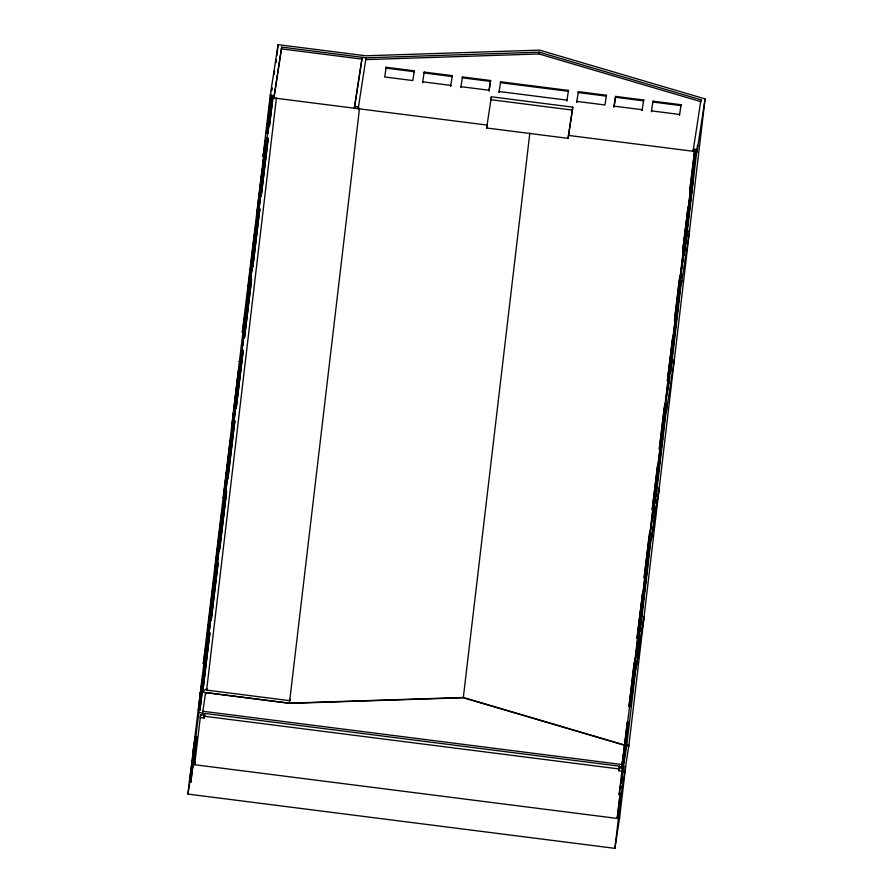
<?xml version="1.0" encoding="UTF-8"?>
<svg xmlns="http://www.w3.org/2000/svg" width="893" height="893" viewBox="0 0 893 893"><rect width="100%" height="100%" fill="white"/><g stroke="black" fill="none" stroke-linecap="round" stroke-linejoin="round"><path stroke-width="1.34" d="M204.743 713.451L204.53 715.237L200.635 714.746L200.211 717.537L204.106 718.028L204.743 713.451L619.508 766.161L619.295 767.947L621.74 766.317L625.636 766.808L619.619 817.832L614.897 848.35L187.921 794.089L204.106 661.836M203.303 663.532L205.825 647.213L207.299 647.392L204.776 663.722L203.303 663.532L243.287 329.227M242.327 332.263L244.861 315.943L246.334 316.122L243.8 332.453L242.327 332.263L263.826 154.958M263.022 156.655L265.545 140.335L267.018 140.514L264.495 156.844L263.022 156.655L270.199 95.707L278.103 44.65L365.706 55.779L539.606 50.131L705.079 98.911L628.806 746.269M196.784 736.692L194.25 753.011L192.776 752.832L195.31 736.502L196.784 736.692L190.801 782.257L189.338 782.067L193.424 752.453M193.736 749.796L195.31 736.502M199.898 710.27L203.883 678.3L199.898 710.27L198.425 710.091L200.534 692.242M200.858 689.496L201.338 685.377M204.419 659.168L205.825 647.213M206.752 639.421L212.902 587.248L213.807 581.365L215.28 581.555L208.225 639.611L206.752 639.421L207.667 633.539M215.079 568.752L222.134 510.696L223.607 510.885L217.457 563.059L216.552 568.941L215.079 568.752L222.134 510.696M223.406 498.082L230.461 440.026L231.934 440.216L225.784 492.389L224.88 498.272L223.406 498.082L230.461 440.026M231.733 427.423L237.873 375.25L238.788 369.356L240.262 369.546L233.207 427.602L231.733 427.423L232.638 421.529M243.599 326.57L244.861 315.943M248.388 286.084L254.527 233.91L255.443 228.028L256.916 228.217L249.85 286.273L248.388 286.084L250.431 270.59M258.177 215.604L265.243 157.548L258.177 215.604L256.704 215.414L262.207 168.732M262.531 165.986L263.77 157.358L263.279 161.477M264.295 150.962L265.545 140.335M272.443 96.377L267.855 133.459L266.393 133.269L271.026 93.932M200.467 694.587L198.425 710.091M201.115 689.095L201.438 686.349M201.762 683.614L202.253 679.495M207.823 632.166L210.257 611.571M210.581 608.825L212.032 596.468M212.355 593.722L213.807 581.365M232.805 420.156L238.788 369.356M250.754 267.844L252.206 255.487M252.529 252.741L253.98 240.384M254.304 237.638L255.443 228.028M257.787 208.158L262.151 171.088M262.631 166.969L262.955 164.223M270.97 96.187L266.393 133.269M271.617 90.762L271.93 88.05M192.966 760.814L193.29 758.057M195.567 738.745L199.708 705.704M203.012 677.162L203.336 674.416M203.827 670.297L204.307 666.178M205.77 653.821L206.093 651.075M206.417 648.329L207.544 638.718L209.018 638.908L209.933 633.014L208.46 632.836M210.045 617.476L210.368 614.73M211.831 602.373L212.154 599.627M213.606 587.27L213.929 584.524M214.253 581.778L215.872 568.048M222.424 512.482L224.199 497.379M227.023 473.39L227.347 470.644M228.809 458.288L229.133 455.542M230.584 443.185L232.526 426.709L233.999 426.899L234.904 421.016L233.43 420.826M235.026 405.467L235.35 402.721M236.801 390.364L237.125 387.618M238.587 375.272L238.911 372.526M239.235 369.78L241.21 353.695M244.503 337.733L251.558 279.676L244.503 337.733L243.03 337.554L243.51 333.435M244.157 327.943L244.481 325.197M245.128 319.705L249.18 285.38L250.654 285.57M252.005 261.392L252.328 258.646M253.779 246.289L254.103 243.543M255.565 231.187L257.508 214.711L258.97 214.9L259.885 209.018L258.412 208.828M261.783 178.366L262.107 175.62M264.696 153.652L265.02 150.906M268.983 117.307L269.306 114.561M270.758 102.204L271.081 99.458M190.801 782.257L194.25 753.011M199.853 692.778L201.327 692.968L204.776 663.722M238.889 361.509L240.362 361.698L243.8 332.453M261.303 171.277L262.765 171.467L264.495 156.844M206.841 646.554L207.645 639.689M214.521 581.388L215.972 569.031M222.524 513.464L224.299 498.361M231.175 440.048L231.655 435.929M231.979 433.183L232.626 427.691M239.335 370.751L240.463 361.14M245.72 316.557L248.634 291.855M248.957 289.109L249.437 284.99M256.146 228.05L257.608 215.693M266.415 140.904L266.739 138.158L268.213 138.348L261.158 196.404L268.213 138.348M274.251 74.353L274.575 71.607M207.209 646.365L207.701 642.212M208.683 633.918L209.007 631.15M209.33 628.382L209.822 624.229M215.202 578.586L215.682 574.433M217.479 559.219L217.97 555.066M218.294 552.298L218.618 549.53M223.35 509.423L223.674 506.655M224.165 502.502L224.645 498.35M225.46 491.44L225.951 487.288M226.442 483.135L226.934 478.994M232.314 433.339L232.638 430.571M233.776 420.893L234.1 418.125M234.424 415.357L234.915 411.215M240.295 365.561L240.619 362.792M242.092 350.346L243.722 336.516M246.49 312.996L246.981 308.855M247.461 304.703L247.796 301.934M248.276 297.782L248.767 293.63M249.259 289.488L249.582 286.72M250.565 278.415L251.056 274.274M251.379 271.505L251.871 267.353M256.425 228.619L256.76 225.851M257.24 221.71L257.575 218.941M258.713 209.252L259.037 206.495M259.361 203.727L260.019 198.19M266.862 140.089L268 130.411M268.324 127.643L268.648 124.875M275.982 62.633L276.317 59.864M276.797 55.712L278.103 44.65M201.327 692.968L207.299 647.392M208.225 639.611L215.28 581.555M216.552 568.941L223.607 510.885M224.88 498.272L231.934 440.216M233.207 427.602L240.262 369.546M240.362 361.698L246.334 316.122M249.85 286.273L256.916 228.217M267.018 140.514L262.765 171.467M267.855 133.459L272.332 95.473M209.018 638.908L202.867 691.07L209.933 633.014M219.522 549.742L226.576 491.686L220.437 543.859L219.522 549.742L218.048 549.552M233.999 426.899L227.849 479.072L234.904 421.016M243.231 350.346L236.176 408.402L243.231 350.346L241.757 350.156M258.97 214.9L252.831 267.074L259.885 209.018M268.012 125.545L269.485 125.734L273.035 95.529M273.146 96.511L269.485 125.734M620.177 794.056L617.197 818.435L194.652 764.732L200.635 714.746M486.629 128L491.362 96.801L572.804 107.149L568.082 138.348L486.629 128L486.975 125.065L273.883 97.984L281.697 47.095L366.018 57.811L539.294 52.174L700.972 99.837L700.759 101.623L539.082 53.96L365.806 59.597L366.018 57.811L358.205 108.7L358.417 106.914L354.599 106.434L354.387 108.22L362.201 57.319L354.599 106.434M205.423 694.453L205.636 692.667L289.957 703.383L463.233 697.746L624.91 745.409M273.883 97.984L281.697 47.095M289.901 699.186L289.678 700.659L206.629 690.11L276.428 97.717M201.405 694.743L201.829 692.008L289.432 703.148L359.533 108.176M386.2 67.254L386.1 68.147L414.218 71.719L414.319 70.826L386.2 67.254L384.693 76.977L412.812 80.549L414.319 70.826M424.186 72.076L424.086 72.969L452.204 76.541L452.304 75.648L424.186 72.076L422.579 82.703L422.679 81.81L450.798 85.382L450.697 86.275L452.304 75.648M462.462 76.943L462.362 77.836L490.48 81.408L490.592 80.515L462.462 76.943L460.855 87.57M491.362 96.801L491.016 99.726L572.458 110.085M500.605 81.788L500.493 82.681L568.372 91.309L568.473 90.416L500.605 81.788L498.986 92.414L499.098 91.521L566.966 100.139M539.082 53.96L539.294 52.174M627.478 745.878L463.333 697.489L529.828 133.124M568.082 138.348L572.804 107.149M578.34 91.666L578.24 92.559L606.358 96.131L606.459 95.238L578.34 91.666L576.733 102.293L576.833 101.4L604.952 104.972L606.459 95.238M615.59 96.399L613.982 107.026L615.59 96.399L643.708 99.971L643.607 100.864L615.489 97.292M652.984 101.155L652.883 102.048L681.002 105.62L681.113 104.727L652.984 101.155L651.377 111.781M621.461 771.072L618.86 770.748L619.072 768.962L204.307 716.242M568.428 135.412L693.068 151.263L693.281 149.477L697.176 149.968L696.886 152.424L694.832 152.167L679.685 280.648L681.75 280.904L681.471 283.315L679.406 283.048L664.548 409.117L666.613 409.385L666.334 411.785L664.269 411.528L649.412 537.597L651.477 537.854L659.157 488.225L657.103 487.958L649.133 540.008L634.276 666.078L636.341 666.334L644.02 616.706L641.967 616.438L634.276 666.078M621.874 766.92L627.377 722.169L628.404 722.303L623.872 760.791L622.901 767.042L621.874 766.92L627.377 722.169M634.722 668.712L630.994 700.335L630.023 706.586L628.996 706.452L633.528 667.953L634.499 661.702L635.526 661.836M637.033 638.205L642.536 593.465L643.574 593.588L639.031 632.088L638.071 638.339L637.033 638.205L642.536 593.465M649.881 540.008L646.164 571.62L645.192 577.883L644.166 577.749L648.698 539.249L649.669 532.998L650.696 533.132M652.203 509.501L657.706 464.751L658.733 464.885L654.201 503.384L653.23 509.635L652.203 509.501L657.706 464.751M665.051 411.293L661.322 442.917L660.351 449.168L659.324 449.045L663.856 410.546L664.827 404.295L665.854 404.417M667.361 380.798L672.864 336.047L673.902 336.181L669.359 374.669L668.399 380.931L667.361 380.798L672.864 336.047M680.209 282.59L676.492 314.213L675.521 320.464L674.494 320.33L679.026 281.842L679.997 275.58L681.024 275.714M682.565 251.837L688.068 207.087L689.095 207.221L684.563 245.709L683.591 251.971L682.565 251.837L688.068 207.087M695.736 150.884L691.684 185.253L690.713 191.504L689.686 191.37L694.799 149.12M628.996 706.452L634.499 661.702M644.166 577.749L649.669 532.998M659.324 449.045L664.827 404.295M674.494 320.33L679.997 275.58M689.686 191.37L694.866 149.377M619.139 794.603L626.819 744.963L628.884 745.231L621.193 794.87L619.139 794.603L633.997 668.477L641.676 618.849L641.029 624.33M631.53 691.193L631.853 688.458M633.304 676.157L633.628 673.422M634.912 662.483L638.071 636.854M639.567 622.946L639.89 620.222M641.341 607.91L641.665 605.175M642.96 594.236L645.215 575.103M646.699 562.49L647.023 559.755M648.463 547.454L648.787 544.719M650.082 533.78L653.04 509.401M655.618 486.808L655.931 484.073M658.029 466.302L660.44 445.797M665.24 405.076L668.399 379.447M670.777 358.104L671.101 355.369M672.552 343.057L672.875 340.322M673.355 336.226L675.61 317.082M677.988 296.867L678.312 294.143M679.763 281.831L680.086 279.096M680.41 276.361L683.569 250.743M685.098 236.578L685.422 233.843M686.862 221.542L687.186 218.807M688.481 207.868L690.735 188.724M622.901 767.042L628.404 722.303M630.023 706.586L634.566 668.087L633.528 667.953M635.727 657.594L636.207 653.497M636.687 649.401L637.167 645.293M637.49 642.558L643.574 593.588M643.116 594.827L643.44 592.092M643.764 589.358L644.411 583.888M644.724 581.153L649.724 539.383L648.698 539.249M650.885 528.89L651.365 524.794M651.857 520.686L652.337 516.589M652.816 512.482L658.733 464.885M658.353 465.51L658.677 462.775M659.001 460.051L659.637 454.582M659.96 451.847L664.894 410.68L663.856 410.546M665.408 405.656L665.731 402.922M666.055 400.187L666.691 394.717M667.015 391.982L667.495 387.886M667.986 383.778L673.902 336.181M673.512 336.806L673.835 334.071M674.159 331.336L674.807 325.867M675.13 323.132L680.053 281.965L679.026 281.842M680.566 276.942L680.89 274.218M681.214 271.483L681.861 266.014M682.185 263.279L682.665 259.171M682.989 256.436L689.095 207.221M688.804 207.076L689.128 204.352M689.441 201.617L689.932 197.509M690.256 194.774L695.245 153.004L694.218 152.87M617.197 818.435L620.222 792.817M621.327 783.373L622.756 771.239M620.814 788.664L621.126 785.974M621.45 783.273L621.919 779.232M622.242 776.53L623.191 768.438L619.295 767.947M635.459 666.714L632.244 694.062L635.626 667.294M636.91 654.413L637.234 651.678M637.714 647.581L638.037 644.846M650.461 539.372L647.403 565.358L650.785 538.591M652.883 518.866L653.207 516.132M665.631 410.668L662.573 436.644L665.955 409.887M668.042 390.163L668.366 387.428M680.79 281.965L677.731 307.94L681.113 281.183M683.212 261.459L683.536 258.724M638.528 642.692L639.008 638.584M647.525 566.24L640.281 625.814L647.525 566.24L646.499 566.117M653.855 512.615L654.167 509.881M669.013 383.912L669.337 381.177M684.183 255.208L684.987 248.366L684.016 254.617L682.989 254.494M693.057 179.873L685.802 239.447L693.057 179.873L692.019 179.739M626.819 744.963L636.676 661.345M637.155 657.237L637.479 654.491M640.225 631.184L640.705 627.076M641.967 616.438L651.756 533.311M655.35 502.837L655.842 498.685M656.165 495.916L656.813 490.369M657.103 487.958L667.06 403.457M670.643 372.973L671.949 361.888M664.269 411.528L672.239 359.488L681.538 280.514M681.872 277.745L682.196 274.977M685.779 244.503L687.085 233.419L679.406 283.048M679.685 280.648L687.376 231.008L697.466 145.358M614.897 848.35L621.193 794.87M633.997 668.477L636.05 668.745L636.341 666.334M649.133 540.008L651.198 540.265L651.477 537.854M271.55 90.226L271.907 87.871M274.151 73.371L274.519 71.027M266.371 140.514L266.739 138.158M256.704 215.414L257.619 209.531M243.03 337.554L243.398 335.199M242.081 347.076L244.604 330.745M224.377 496.207L224.746 493.851M201.505 684.005L202.231 679.294M203.046 678.345L205.58 662.014M187.921 794.089L189.762 782.145M190.176 779.489L190.589 776.843M191.002 774.186L192.441 764.899M192.531 767.634L195.054 751.303M205.636 692.667L202.544 713.038L204.53 715.237L204.106 718.028M194.652 764.732L195.076 761.93L193.457 763.024M206.629 690.11L206.863 688.637L201.829 692.008M490.592 80.515L489.085 90.249L460.967 86.677M488.973 91.142L490.48 81.408M566.865 101.032L568.473 90.416M643.708 99.971L642.1 110.598L642.201 109.705L614.083 106.133M679.495 115.353L681.113 104.727M693.068 151.263L700.972 99.837M694.832 152.167L695.256 149.41M696.886 152.424L705.079 98.911M680.444 279.464L680.834 276.964M681.471 283.315L689.441 231.265L687.376 231.008M669.817 377.069L668.846 383.331L667.819 383.197M665.274 408.179L665.665 405.668M666.334 411.785L674.293 359.745L672.239 359.488M654.658 505.784L653.687 512.035L652.66 511.901M651.198 540.265L658.878 490.637M638.908 638.238L638.517 640.739L637.49 640.605M618.86 770.748L619.508 766.161M636.05 668.745L643.741 619.106M624.698 746.771L621.74 766.317L621.941 764.531L202.756 711.252L202.544 713.038L198.659 712.547M289.432 703.148L463.333 697.489M281.485 48.881L361.989 59.105M651.477 110.888L679.606 114.46M270.199 95.707L274.095 96.198M690.646 185.119L691.684 185.253M687.097 213.338L688.123 213.472M683.525 245.586L684.563 245.709M254.527 233.91L256.001 234.1M675.454 314.079L676.492 314.213M671.904 342.298L672.931 342.432M668.332 374.547L669.359 374.669M241.411 345.178L242.885 345.368M240.853 356.05L242.327 356.229M237.873 375.25L239.346 375.428M660.295 442.783L661.322 442.917M656.735 471.002L657.773 471.136M229.557 445.908L231.019 446.098M653.174 503.25L654.201 503.384M221.23 516.578L222.703 516.768M645.126 571.498L646.164 571.62M641.576 599.716L642.603 599.839M640.214 619.429L641.252 619.563M638.004 631.954L639.031 632.088M212.902 587.248L214.376 587.438M632.177 687.677L633.204 687.811M629.967 700.201L630.994 700.335M626.406 728.42L627.444 728.554M202.376 676.447L203.85 676.637M622.845 760.669L623.872 760.791M616.851 817.475L619.619 817.832L617.632 815.633M191.861 765.747L193.334 765.926M217.345 568.238L211.194 620.412L218.26 562.344L217.345 568.238M661.635 444.558L655.35 497.87L662.606 438.307L661.635 444.558M676.805 315.854L670.52 369.166L677.765 309.592L676.805 315.854"/></g></svg>
